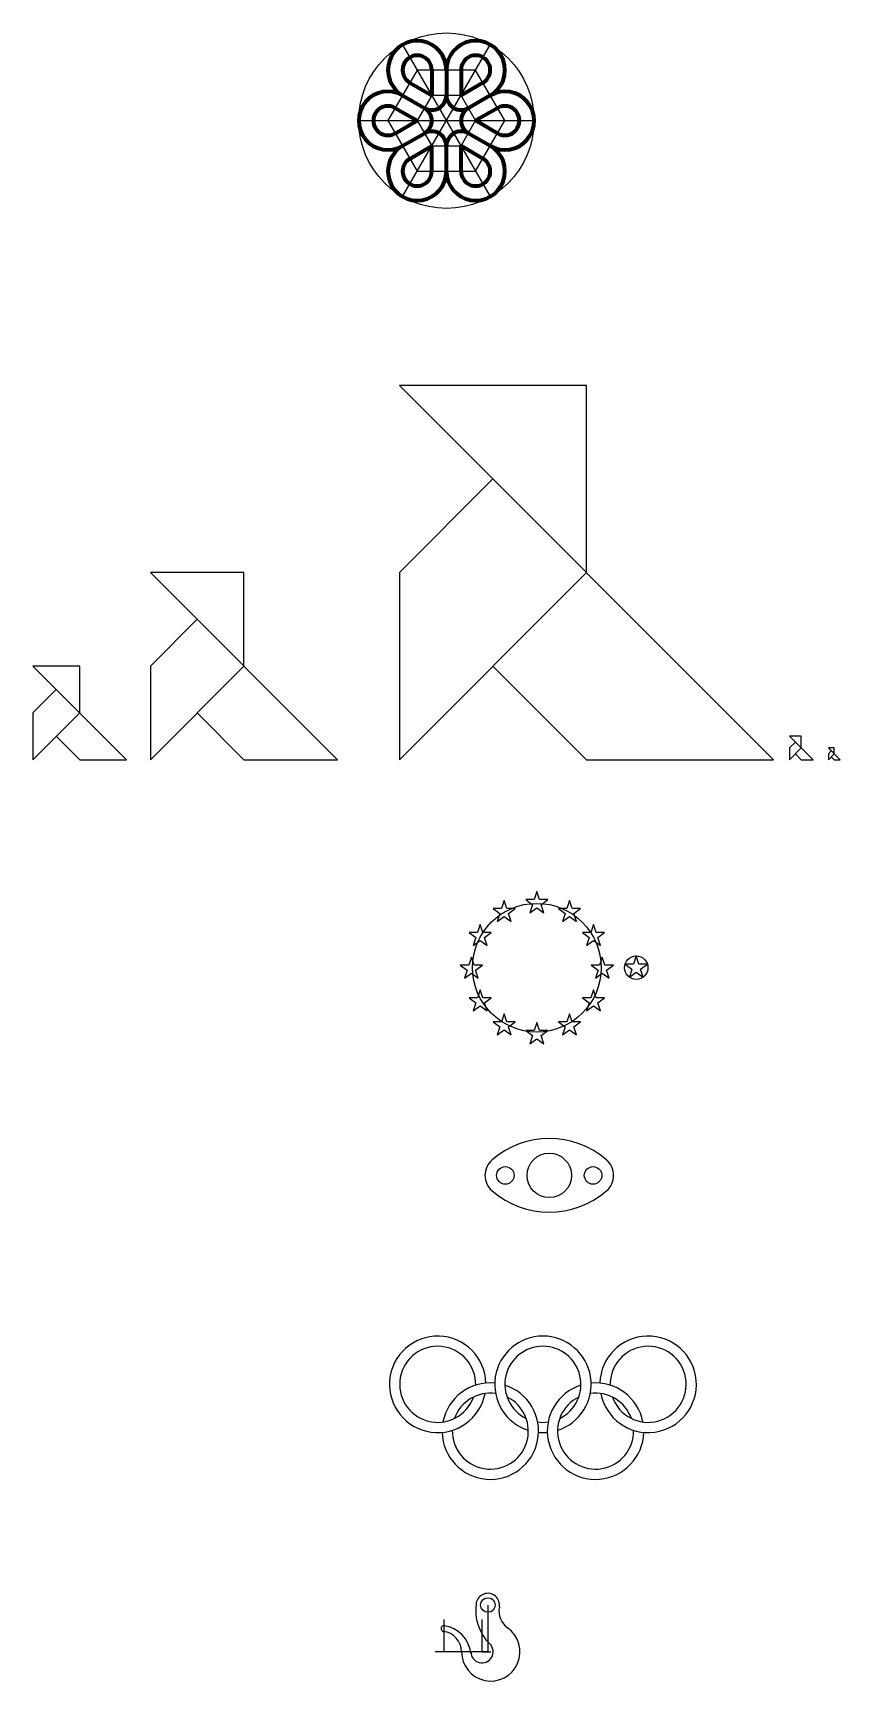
# Model space of a CAD drawing. Header units: millimetres. Extents: x 1881 to 3262, y 1462 to 4280.
import ezdxf

# ---------------------------------------------------------------- set-up
doc = ezdxf.new("R2010")
doc.units = ezdxf.units.MM

# ---------------------------------------------------------------- blocks, each defined once
blk = doc.blocks.new('*U5')
for p, q in [((-4.5, 4.3), (-19, 4.3)), ((-19, 4.3), (-7.3, -4.3)), ((0, 18.1), (-4.5, 4.3)), ((4.5, 4.3), (0, 18.1)), ((19, 4.3), (4.5, 4.3)), ((7.3, -4.3), (19, 4.3)), ((-7.3, -4.3), (-11.8, -18.1)), ((-11.8, -18.1), (0, -9.5)), ((0, -9.5), (11.8, -18.1)), ((11.8, -18.1), (7.3, -4.3))]:
    blk.add_line(p, q)
blk = doc.blocks.new('*U7')
at = {"color": 0, "linetype": 'ByBlock', "lineweight": -2, "transparency": 16777216}
for p in [(1050.8, 1061.8), (1106.7, 1076.8), (1162.7, 1061.8), (1009.8, 1020.8), (1203.7, 1020.8), (994.8, 964.8), (1218.7, 964.8), (1009.8, 908.9), (1203.7, 908.9), (1050.8, 867.9), (1162.7, 867.9), (1106.7, 852.9)]:
    blk.add_blockref('*U5', p, dxfattribs=at)

msp = doc.modelspace()

# ---------------------------------------------------------------- linework, layer by layer
at = {"color": 8}
for p, q in [((2513.7, 4259.8), (2663.7, 4000)), ((2513.7, 4000), (2663.7, 4259.8)), ((2438.7, 4129.9), (2738.7, 4129.9))]:
    msp.add_line(p, q, dxfattribs=at)
at = {"lineweight": 211}
for p, q in [((2563.7, 4216.5), (2563.7, 4173.2)), ((2588.7, 4216.5), (2588.7, 4173.2)), ((2588.7, 4216.5), (2588.7, 4173.2)), ((2613.7, 4216.5), (2613.7, 4173.2)), ((2513.7, 4173.2), (2551.2, 4151.5)), ((2513.7, 4173.2), (2551.2, 4151.5)), ((2526.2, 4194.8), (2563.7, 4173.2)), ((2651.2, 4194.8), (2613.7, 4173.2)), ((2663.7, 4173.2), (2626.2, 4151.5)), ((2663.7, 4173.2), (2626.2, 4151.5)), ((2501.2, 4151.5), (2538.7, 4129.9)), ((2676.2, 4151.5), (2638.7, 4129.9)), ((2501.2, 4108.2), (2538.7, 4129.9)), ((2676.2, 4108.2), (2638.7, 4129.9)), ((2513.7, 4086.6), (2551.2, 4108.2)), ((2513.7, 4086.6), (2551.2, 4108.2)), ((2526.2, 4064.9), (2563.7, 4086.6)), ((2563.7, 4043.3), (2563.7, 4086.6)), ((2588.7, 4043.3), (2588.7, 4086.6)), ((2588.7, 4043.3), (2588.7, 4086.6)), ((2651.2, 4064.9), (2613.7, 4086.6)), ((2613.7, 4043.3), (2613.7, 4086.6)), ((2663.7, 4086.6), (2626.2, 4108.2)), ((2663.7, 4086.6), (2626.2, 4108.2))]:
    msp.add_line(p, q, dxfattribs=at)
for p, q in [((2828.3, 3677.3), (2508.3, 3677.3)), ((2508.3, 3677.3), (3148.3, 3037.3)), ((2828.3, 3357.3), (2828.3, 3677.3)), ((2508.3, 3357.3), (2668.3, 3517.3)), ((2242.4, 3357.3), (2082.4, 3357.3)), ((2082.4, 3357.3), (2402.4, 3037.3)), ((2242.4, 3197.3), (2242.4, 3357.3)), ((2508.3, 3357.3), (2508.3, 3037.3)), ((2508.3, 3037.3), (2828.3, 3357.3)), ((2082.4, 3197.3), (2162.4, 3277.3)), ((1961.4, 3197.3), (1881.4, 3197.3)), ((1881.4, 3197.3), (2041.4, 3037.3)), ((1961.4, 3117.3), (1961.4, 3197.3)), ((2082.4, 3197.3), (2082.4, 3037.3)), ((2082.4, 3037.3), (2242.4, 3197.3)), ((2828.3, 3037.3), (2668.3, 3197.3)), ((1881.4, 3117.3), (1921.4, 3157.3)), ((1881.4, 3117.3), (1881.4, 3037.3)), ((1881.4, 3037.3), (1961.4, 3117.3)), ((2242.4, 3037.3), (2162.4, 3117.3)), ((1961.4, 3037.3), (1921.4, 3077.3)), ((3195.8, 3077.3), (3175.8, 3077.3)), ((3175.8, 3077.3), (3215.8, 3037.3)), ((3195.8, 3057.3), (3195.8, 3077.3)), ((3175.8, 3057.3), (3185.8, 3067.3)), ((3175.8, 3057.3), (3175.8, 3037.3)), ((3175.8, 3037.3), (3195.8, 3057.3)), ((3195.8, 3037.3), (3185.8, 3047.3)), ((3252, 3057.3), (3242, 3057.3)), ((3242, 3057.3), (3262, 3037.3)), ((3242, 3047.3), (3247, 3052.3)), ((3242, 3047.3), (3242, 3037.3)), ((3242, 3037.3), (3252, 3047.3)), ((3252, 3047.3), (3252, 3057.3)), ((1961.4, 3037.3), (2041.4, 3037.3)), ((2242.4, 3037.3), (2402.4, 3037.3)), ((2828.3, 3037.3), (3148.3, 3037.3)), ((3195.8, 3037.3), (3215.8, 3037.3)), ((3252, 3037.3), (3247, 3042.3)), ((3252, 3037.3), (3262, 3037.3)), ((2908.9, 2687.9), (2894.4, 2687.9)), ((2894.4, 2687.9), (2906.1, 2679.4)), ((2906.1, 2679.4), (2901.6, 2665.5)), ((2913.4, 2701.7), (2908.9, 2687.9)), ((2917.9, 2687.9), (2913.4, 2701.7)), ((2932.4, 2687.9), (2917.9, 2687.9)), ((2920.6, 2679.4), (2932.4, 2687.9)), ((2925.1, 2665.5), (2920.6, 2679.4)), ((2901.6, 2665.5), (2913.4, 2674.1)), ((2913.4, 2674.1), (2925.1, 2665.5)), ((2659.6, 1592), (2659.6, 1512)), ((2584.6, 1512), (2584.6, 1567.3)), ((2584.6, 1546.6), (2584.6, 1551.6)), ((2649.6, 1512), (2649.6, 1567.3)), ((2649.6, 1512), (2569.7, 1512)), ((2659.6, 1512), (2649.6, 1512)), ((2649.6, 1512), (2664.6, 1512))]:
    msp.add_line(p, q)
at = {"color": 8}
for points in [[(2538.7, 4043.3), (2638.7, 4043.3), (2688.7, 4129.9), (2638.7, 4216.5), (2538.7, 4216.5), (2488.7, 4129.9)], [(2563.7, 4086.6), (2613.7, 4086.6), (2638.7, 4129.9), (2613.7, 4173.2), (2563.7, 4173.2), (2538.7, 4129.9)]]:
    msp.add_lwpolyline(points, close=True, dxfattribs=at)
msp.add_circle((2588.7, 4129.9), 150, dxfattribs=at)
for centre, radius in [((2743.3, 2681.7), 110), ((2913.4, 2681.7), 20), ((2689.6, 2326.5), 15), ((2764.6, 2326.5), 38), ((2839.6, 2326.5), 15), ((2659.6, 1592), 12.5)]:
    msp.add_circle(centre, radius)
at = {"lineweight": 211}
for centre, radius, start, end in [((2538.7, 4216.5), 50, 0, 240), ((2638.7, 4216.5), 50, 300, 180), ((2538.7, 4216.5), 25, 0, 240), ((2638.7, 4216.5), 25, 300, 180), ((2488.7, 4129.9), 50, 60, 300), ((2563.7, 4173.2), 25, 240, 0), ((2613.7, 4173.2), 25, 180, 300), ((2688.7, 4129.9), 50, 240, 120), ((2488.7, 4129.9), 25, 60, 300), ((2538.7, 4129.9), 25, 300, 60), ((2638.7, 4129.9), 25, 120, 240), ((2688.7, 4129.9), 25, 240, 120), ((2538.7, 4043.3), 50, 120, 0), ((2563.7, 4086.6), 25, 0, 120), ((2613.7, 4086.6), 25, 60, 180), ((2638.7, 4043.3), 50, 180, 60), ((2538.7, 4043.3), 25, 120, 0), ((2638.7, 4043.3), 25, 180, 60)]:
    msp.add_arc(centre, radius, start, end, dxfattribs=at)
for centre, radius, start, end in [((2764.6, 2239.4), 150, 49.2943, 130.7057), ((2689.6, 2326.5), 35, 130.7057, 229.2943), ((2839.6, 2326.5), 35, 310.7057, 49.2943), ((2764.6, 2413.7), 150, 229.2943, 310.7057), ((2573.8, 1969.3), 82.5, 1.4974, 349.0825), ((2573.8, 1969.3), 65, 358.7802, 340.5048), ((2753.8, 1969.3), 82.5, 287.6504, 252.3496), ((2753.8, 1969.3), 65, 296.2281, 243.7719), ((2933.8, 1969.3), 82.5, 190.9175, 178.5026), ((2933.8, 1969.3), 65, 199.4952, 181.2198), ((2663.8, 1889.3), 82.5, 181.4974, 72.3496), ((2663.8, 1889.3), 82.5, 84.7644, 169.0825), ((2663.8, 1889.3), 65, 178.7802, 63.7719), ((2663.8, 1889.3), 65, 82.0472, 160.5048), ((2843.8, 1889.3), 82.5, 107.6504, 358.5026), ((2843.8, 1889.3), 65, 116.2281, 1.2198), ((2843.8, 1889.3), 65, 19.4952, 97.9528), ((2843.8, 1889.3), 82.5, 10.9175, 95.2356), ((2753.8, 1969.3), 65, 262.0472, 277.9528), ((2753.8, 1969.3), 82.5, 264.7644, 275.2356), ((2659.6, 1592), 20, 348.9598, 171.104), ((2718.8, 1582.7), 80, 171.104, 225.5906), ((2713.6, 1581.5), 35, 168.9598, 234.8121), ((2584.6, 1551.6), 5, 80.3661, 270), ((2576.2, 1502.3), 55, 7.496, 81.2492), ((2664.6, 1512), 50, 180, 54.8121), ((2579.6, 1512), 35, 0, 83.8355), ((2649.6, 1512), 19, 180, 45.5906)]:
    msp.add_arc(centre, radius, start, end)

# ---------------------------------------------------------------- block references
msp.add_blockref('*U7', (1636.6, 1716.9))

doc.saveas('drawing.dxf')
